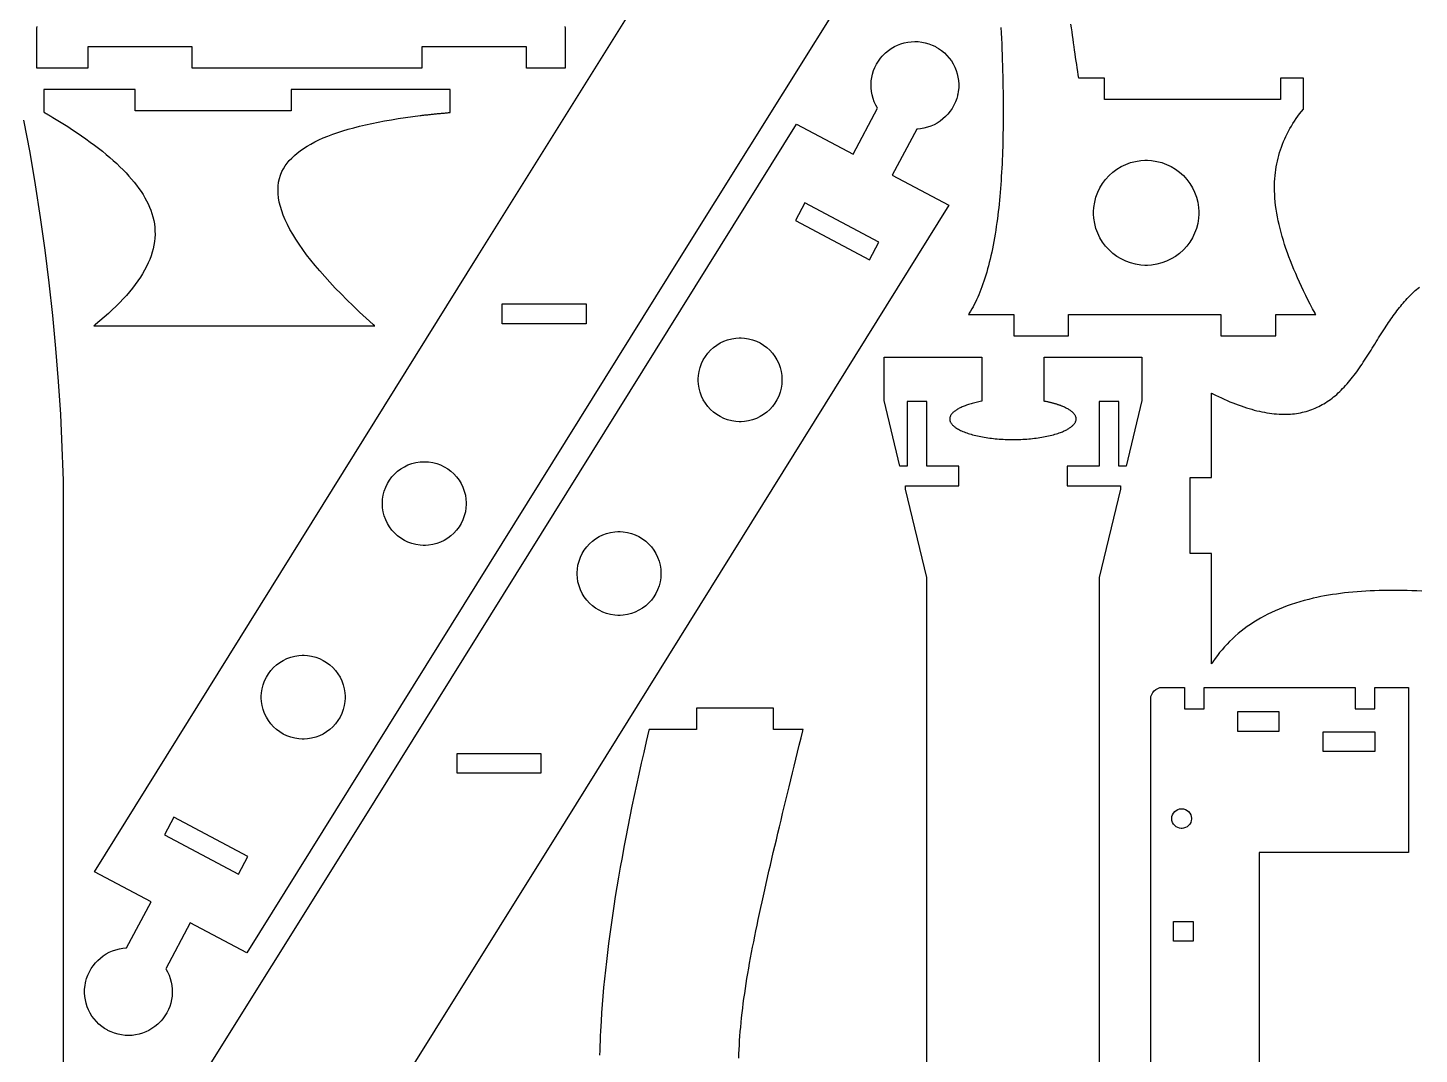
# Model space of a CAD drawing. Extents: x 0 to 673, y 0 to 298.
# Drawn here: x 431.9 to 562.2, y 79.1 to 175.3 of the extents above; entities that cross this region are included whole.
import ezdxf

# ---------------------------------------------------------------- set-up
doc = ezdxf.new("R2010")
doc.units = 0
doc.layers.get('0').update_dxf_attribs({"linetype": 'CONTINUOUS'})

msp = doc.modelspace()

# ---------------------------------------------------------------- linework, layer by layer
at = {"color": 0}
for points in [[(518.4, 194.424), (493.074, 153.894), (452.408, 88.5961), (447.104, 91.415), (444.813, 87.104), (444.858, 87.03), (444.982, 86.8031), (445.122, 86.4931), (445.236, 86.1761), (445.324, 85.8521), (445.383, 85.525), (445.417, 85.1961), (445.424, 84.8661), (445.403, 84.5371), (445.357, 84.2101), (445.285, 83.8881), (445.186, 83.5721), (445.063, 83.264), (444.914, 82.964), (444.739, 82.6761), (444.537, 82.4011), (444.372, 82.2021), (444.313, 82.139), (444.254, 82.0761), (444.067, 81.8981), (443.804, 81.6803), (443.528, 81.4872), (443.239, 81.3189), (442.939, 81.1754), (442.629, 81.0572), (442.313, 80.9646), (441.99, 80.8975), (441.662, 80.8567), (441.333, 80.8421), (441.003, 80.854), (440.672, 80.8929), (440.346, 80.9589), (440.021, 81.0522), (439.703, 81.1731), (439.467, 81.2818), (439.39, 81.3222), (439.315, 81.3629), (439.093, 81.4968), (438.815, 81.6928), (438.556, 81.909), (438.318, 82.144), (438.103, 82.3961), (437.906, 82.6631), (437.733, 82.945), (437.585, 83.239), (437.46, 83.544), (437.358, 83.8581), (437.283, 84.1811), (437.235, 84.51), (437.213, 84.844), (437.218, 85.1811), (437.251, 85.5201), (437.296, 85.775), (437.333, 85.9431), (437.404, 86.1921), (437.521, 86.5121), (437.661, 86.8181), (437.828, 87.1101), (438.013, 87.385), (438.221, 87.6431), (438.446, 87.8831), (438.69, 88.104), (438.953, 88.305), (439.229, 88.484), (439.521, 88.6411), (439.825, 88.774), (440.142, 88.8831), (440.468, 88.966), (440.804, 89.0221), (441.063, 89.0471), (441.149, 89.0511), (443.439, 93.3621), (438.147, 96.174), (474.079, 153.971), (504.704, 202.982)], [(482.206, 175.438), (482.231, 175.278), (482.238, 175.157), (482.238, 171.515), (478.617, 171.515), (478.617, 173.515), (468.817, 173.515), (468.817, 171.515), (447.303, 171.515), (447.303, 173.515), (437.503, 173.515), (437.503, 171.515), (432.726, 171.515), (432.726, 175.157), (432.737, 175.278), (432.76, 175.438)], [(523.064, 175.337), (523.088, 174.828), (523.11, 174.318), (523.132, 173.808), (523.151, 173.3), (523.171, 172.792), (523.189, 172.285), (523.206, 171.779), (523.219, 171.275), (523.233, 170.774), (523.244, 170.272), (523.254, 169.774), (523.261, 169.278), (523.267, 168.837), (523.271, 168.4), (523.274, 167.964), (523.274, 167.532), (523.274, 167.101), (523.271, 166.674), (523.267, 166.247), (523.262, 165.825), (523.256, 165.406), (523.247, 164.989), (523.238, 164.575), (523.226, 164.164), (523.213, 163.757), (523.199, 163.353), (523.182, 162.951), (523.164, 162.554), (523.144, 162.16), (523.124, 161.769), (523.1, 161.383), (523.075, 161), (523.049, 160.622), (523.019, 160.247), (522.99, 159.876), (522.958, 159.51), (522.924, 159.147), (522.889, 158.79), (522.851, 158.436), (522.813, 158.087), (522.771, 157.744), (522.728, 157.404), (522.683, 157.071), (522.631, 156.699), (522.576, 156.332), (522.518, 155.972), (522.458, 155.618), (522.396, 155.271), (522.332, 154.929), (522.265, 154.593), (522.196, 154.263), (522.125, 153.939), (522.051, 153.622), (521.975, 153.311), (521.897, 153.006), (521.817, 152.706), (521.733, 152.413), (521.649, 152.125), (521.56, 151.844), (521.471, 151.569), (521.379, 151.301), (521.285, 151.039), (521.188, 150.782), (521.089, 150.532), (520.988, 150.288), (520.885, 150.05), (520.779, 149.818), (520.671, 149.592), (520.561, 149.374), (520.449, 149.16), (520.335, 148.953), (520.217, 148.751), (520.099, 148.558), (520.026, 148.443), (520.026, 148.443), (524.256, 148.443), (524.256, 146.443), (529.406, 146.443), (529.406, 148.443), (543.678, 148.443), (543.678, 146.443), (548.828, 146.443), (548.828, 148.443), (552.551, 148.443), (552.546, 148.454), (552.544, 148.457), (552.542, 148.461), (552.533, 148.476), (552.532, 148.479), (552.519, 148.501), (552.518, 148.506), (552.508, 148.524), (552.506, 148.528), (552.496, 148.546), (552.494, 148.55), (552.49, 148.557), (552.264, 148.978), (552.044, 149.397), (551.831, 149.814), (551.622, 150.229), (551.421, 150.64), (551.225, 151.05), (551.036, 151.457), (550.854, 151.861), (550.678, 152.263), (550.508, 152.663), (550.346, 153.058), (550.192, 153.451), (550.043, 153.842), (549.901, 154.231), (549.768, 154.615), (549.642, 154.997), (549.522, 155.376), (549.411, 155.751), (549.307, 156.125), (549.21, 156.494), (549.122, 156.861), (549.042, 157.225), (548.969, 157.585), (548.906, 157.942), (548.849, 158.296), (548.801, 158.646), (548.762, 158.993), (548.732, 159.336), (548.71, 159.676), (548.697, 160.013), (548.693, 160.306), (548.696, 160.597), (548.706, 160.885), (548.722, 161.169), (548.744, 161.453), (548.775, 161.732), (548.813, 162.01), (548.856, 162.283), (548.906, 162.556), (548.963, 162.825), (549.025, 163.092), (549.096, 163.356), (549.172, 163.617), (549.254, 163.876), (549.343, 164.133), (549.438, 164.388), (549.539, 164.639), (549.647, 164.888), (549.76, 165.135), (549.881, 165.379), (550.006, 165.622), (550.137, 165.861), (550.275, 166.099), (550.418, 166.335), (550.568, 166.568), (550.722, 166.799), (550.883, 167.026), (551.05, 167.253), (551.222, 167.478), (551.4, 167.7), (551.4, 167.7), (551.4, 167.701), (551.401, 167.701), (551.401, 167.703), (551.403, 167.703), (551.403, 167.704), (551.403, 167.704), (551.404, 167.706), (551.404, 167.706), (551.406, 167.707), (551.406, 167.707), (551.407, 167.708), (551.407, 167.71), (551.408, 167.71), (551.408, 167.711), (551.41, 167.712), (551.411, 167.714), (551.411, 167.715), (551.412, 167.715), (551.414, 167.718), (551.414, 167.718), (551.415, 167.719), (551.415, 167.719), (551.417, 167.721), (551.417, 170.593), (549.267, 170.593), (549.267, 168.593), (532.751, 168.593), (532.751, 170.593), (530.35, 170.593), (530.303, 170.907), (530.256, 171.225), (530.208, 171.546), (530.161, 171.871), (530.113, 172.199), (530.064, 172.529), (530.017, 172.864), (529.967, 173.203), (529.918, 173.544), (529.869, 173.889), (529.819, 174.237), (529.771, 174.589), (529.722, 174.943), (529.674, 175.301), (529.624, 175.663)], [(437.922, 60.4444), (463.249, 100.975), (503.914, 166.274), (509.218, 163.454), (511.51, 167.765), (511.464, 167.839), (511.34, 168.065), (511.2, 168.376), (511.086, 168.693), (510.999, 169.017), (510.939, 169.343), (510.906, 169.672), (510.899, 170.003), (510.919, 170.332), (510.965, 170.658), (511.037, 170.981), (511.136, 171.296), (511.26, 171.606), (511.408, 171.904), (511.583, 172.192), (511.785, 172.468), (511.95, 172.667), (512.01, 172.729), (512.068, 172.792), (512.256, 172.971), (512.518, 173.188), (512.794, 173.381), (513.083, 173.55), (513.383, 173.693), (513.693, 173.811), (514.01, 173.904), (514.332, 173.971), (514.66, 174.011), (514.989, 174.026), (515.319, 174.014), (515.65, 173.975), (515.978, 173.91), (516.301, 173.817), (516.621, 173.696), (516.856, 173.586), (516.932, 173.546), (517.007, 173.506), (517.229, 173.372), (517.507, 173.175), (517.767, 172.96), (518.004, 172.725), (518.221, 172.472), (518.417, 172.206), (518.589, 171.924), (518.738, 171.629), (518.863, 171.325), (518.964, 171.01), (519.039, 170.688), (519.088, 170.358), (519.11, 170.025), (519.104, 169.688), (519.071, 169.349), (519.028, 169.094), (519.008, 169.01), (518.989, 168.926), (518.918, 168.676), (518.801, 168.357), (518.661, 168.05), (518.496, 167.76), (518.31, 167.483), (518.103, 167.225), (517.876, 166.985), (517.632, 166.764), (517.369, 166.564), (517.093, 166.385), (516.801, 166.228), (516.497, 166.094), (516.181, 165.986), (515.854, 165.903), (515.518, 165.846), (515.26, 165.821), (515.174, 165.818), (512.883, 161.507), (518.175, 158.694), (482.243, 100.898), (451.618, 51.8863)], [(431.499, 166.654), (432.067, 163.622), (432.589, 160.579), (433.065, 157.529), (433.493, 154.471), (433.876, 151.403), (434.213, 148.329), (434.501, 145.247), (434.744, 142.161), (434.94, 139.068), (435.089, 135.968), (435.169, 133.643), (435.19, 132.865), (435.213, 124.775), (435.213, 61.1106), (429.213, 61.1106)], [(562.492, 122.497), (562.031, 122.519), (561.574, 122.537), (561.119, 122.551), (560.671, 122.561), (560.226, 122.567), (559.787, 122.569), (559.35, 122.568), (558.919, 122.562), (558.493, 122.553), (558.071, 122.539), (557.653, 122.521), (557.24, 122.5), (556.832, 122.473), (556.431, 122.443), (556.031, 122.41), (555.637, 122.371), (555.249, 122.328), (554.864, 122.282), (554.488, 122.23), (554.113, 122.175), (553.743, 122.116), (553.381, 122.051), (553.024, 121.983), (552.669, 121.91), (552.324, 121.833), (551.894, 121.729), (551.474, 121.619), (551.063, 121.503), (550.657, 121.38), (550.262, 121.251), (549.874, 121.114), (549.493, 120.971), (549.124, 120.821), (548.758, 120.666), (548.401, 120.502), (548.056, 120.333), (547.714, 120.157), (547.382, 119.973), (547.057, 119.785), (546.742, 119.589), (546.433, 119.386), (546.132, 119.178), (545.839, 118.961), (545.556, 118.741), (545.278, 118.514), (545.008, 118.278), (544.746, 118.038), (544.492, 117.791), (544.246, 117.537), (544.007, 117.278), (543.776, 117.011), (543.553, 116.739), (543.338, 116.46), (543.131, 116.175), (542.931, 115.883), (542.925, 115.876), (542.921, 115.869), (542.917, 115.861), (542.912, 115.855), (542.907, 115.85), (542.901, 115.843), (542.894, 115.829), (542.887, 115.821), (542.883, 115.815), (542.881, 115.807), (542.869, 115.794), (542.863, 115.78), (542.856, 115.773), (542.849, 115.76), (542.842, 115.752), (542.833, 115.739), (542.831, 115.732), (542.824, 115.726), (542.815, 115.711), (542.81, 115.705), (542.801, 115.692), (542.792, 115.678), (542.792, 126.016), (540.792, 126.016), (540.792, 133.166), (542.792, 133.166), (542.792, 141.064), (542.796, 141.061), (542.799, 141.061), (542.803, 141.06), (542.807, 141.06), (542.814, 141.054), (542.817, 141.053), (542.821, 141.05), (542.828, 141.047), (542.832, 141.043), (542.839, 141.042), (542.844, 141.039), (542.846, 141.036), (542.857, 141.032), (542.863, 141.029), (542.864, 141.028), (542.868, 141.025), (542.874, 141.025), (542.875, 141.022), (542.887, 141.018), (542.89, 141.017), (542.901, 141.01), (543.176, 140.872), (543.449, 140.742), (543.719, 140.614), (543.989, 140.492), (544.256, 140.375), (544.519, 140.261), (544.782, 140.154), (545.042, 140.053), (545.299, 139.954), (545.556, 139.864), (545.808, 139.775), (546.058, 139.693), (546.307, 139.618), (546.556, 139.546), (546.799, 139.479), (547.042, 139.418), (547.281, 139.361), (547.519, 139.31), (547.753, 139.264), (547.988, 139.224), (548.217, 139.186), (548.444, 139.157), (548.671, 139.132), (548.894, 139.111), (549.117, 139.096), (549.335, 139.086), (549.551, 139.082), (549.767, 139.085), (549.978, 139.089), (550.188, 139.1), (550.381, 139.117), (550.568, 139.136), (550.756, 139.161), (550.939, 139.189), (551.121, 139.225), (551.301, 139.264), (551.481, 139.307), (551.657, 139.354), (551.832, 139.407), (552.006, 139.461), (552.175, 139.522), (552.344, 139.589), (552.512, 139.66), (552.676, 139.735), (552.839, 139.811), (553, 139.896), (553.16, 139.982), (553.318, 140.074), (553.474, 140.168), (553.628, 140.268), (553.781, 140.372), (553.932, 140.479), (554.081, 140.592), (554.228, 140.707), (554.374, 140.825), (554.519, 140.95), (554.66, 141.078), (554.801, 141.21), (554.942, 141.343), (555.078, 141.482), (555.217, 141.625), (555.351, 141.772), (555.488, 141.925), (555.619, 142.079), (555.751, 142.239), (555.883, 142.4), (556.012, 142.567), (556.142, 142.735), (556.269, 142.904), (556.396, 143.075), (556.521, 143.251), (556.646, 143.429), (556.769, 143.61), (556.892, 143.789), (557.014, 143.972), (557.137, 144.157), (557.257, 144.342), (557.378, 144.529), (557.499, 144.717), (557.618, 144.904), (557.738, 145.096), (557.856, 145.286), (557.975, 145.475), (558.094, 145.667), (558.213, 145.86), (558.332, 146.047), (558.451, 146.239), (558.571, 146.429), (558.692, 146.618), (558.81, 146.81), (558.931, 146.996), (559.051, 147.185), (559.16, 147.35), (559.269, 147.517), (559.378, 147.679), (559.488, 147.842), (559.599, 148.003), (559.713, 148.161), (559.824, 148.318), (559.938, 148.475), (560.05, 148.629), (560.167, 148.782), (560.281, 148.932), (560.399, 149.079), (560.514, 149.225), (560.633, 149.368), (560.753, 149.511), (560.874, 149.65), (560.994, 149.786), (561.117, 149.921), (561.24, 150.053), (561.365, 150.182), (561.49, 150.31), (561.618, 150.432), (561.746, 150.553), (561.876, 150.671), (562.007, 150.785), (562.139, 150.897), (562.274, 151.004)], [(516.115, 44.8467), (516.115, 123.785), (514.115, 132.072), (514.115, 132.361), (519.115, 132.361), (519.115, 134.21), (516.115, 134.21), (516.115, 140.293), (514.265, 140.293), (514.265, 134.21), (513.6, 134.21), (512.115, 140.358), (512.115, 144.443), (521.265, 144.443), (521.265, 140.306), (521.131, 140.279), (521, 140.253), (520.869, 140.224), (520.744, 140.194), (520.619, 140.164), (520.497, 140.132), (520.379, 140.1), (520.261, 140.065), (520.147, 140.031), (520.036, 139.996), (519.926, 139.96), (519.822, 139.922), (519.718, 139.883), (519.619, 139.844), (519.522, 139.804), (519.426, 139.764), (519.338, 139.724), (519.25, 139.682), (519.165, 139.639), (519.086, 139.596), (519.008, 139.553), (518.933, 139.508), (518.865, 139.464), (518.797, 139.418), (518.736, 139.374), (518.676, 139.328), (518.622, 139.282), (518.572, 139.235), (518.525, 139.188), (518.482, 139.142), (518.443, 139.094), (518.408, 139.049), (518.379, 139.004), (518.351, 138.96), (518.329, 138.915), (518.308, 138.87), (518.294, 138.826), (518.279, 138.781), (518.269, 138.736), (518.265, 138.691), (518.261, 138.647), (518.261, 138.602), (518.265, 138.558), (518.272, 138.513), (518.283, 138.468), (518.297, 138.424), (518.315, 138.38), (518.336, 138.336), (518.358, 138.291), (518.386, 138.247), (518.418, 138.203), (518.451, 138.16), (518.49, 138.116), (518.531, 138.072), (518.576, 138.029), (518.625, 137.985), (518.676, 137.942), (518.729, 137.899), (518.787, 137.856), (518.85, 137.813), (518.915, 137.771), (518.983, 137.729), (519.076, 137.676), (519.172, 137.624), (519.276, 137.573), (519.383, 137.523), (519.494, 137.475), (519.613, 137.427), (519.733, 137.381), (519.861, 137.335), (519.99, 137.291), (520.126, 137.249), (520.265, 137.207), (520.406, 137.167), (520.551, 137.129), (520.701, 137.092), (520.854, 137.056), (521.011, 137.022), (521.169, 136.99), (521.333, 136.959), (521.497, 136.929), (521.665, 136.902), (521.836, 136.876), (522.008, 136.851), (522.182, 136.829), (522.358, 136.808), (522.536, 136.79), (522.715, 136.773), (522.897, 136.758), (523.081, 136.746), (523.265, 136.735), (523.45, 136.726), (523.636, 136.719), (523.822, 136.715), (524.008, 136.712), (524.194, 136.711), (524.379, 136.713), (524.565, 136.716), (524.751, 136.722), (524.936, 136.729), (525.122, 136.738), (525.304, 136.749), (525.488, 136.762), (525.668, 136.777), (525.847, 136.793), (526.026, 136.811), (526.201, 136.831), (526.376, 136.853), (526.55, 136.877), (526.719, 136.902), (526.886, 136.929), (527.051, 136.958), (527.215, 136.988), (527.372, 137.02), (527.529, 137.053), (527.683, 137.089), (527.833, 137.125), (527.979, 137.163), (528.119, 137.203), (528.258, 137.244), (528.393, 137.287), (528.522, 137.331), (528.647, 137.377), (528.738, 137.412), (528.826, 137.448), (528.911, 137.484), (528.994, 137.522), (529.076, 137.559), (529.151, 137.598), (529.226, 137.636), (529.3, 137.676), (529.368, 137.716), (529.433, 137.756), (529.497, 137.796), (529.557, 137.838), (529.613, 137.879), (529.668, 137.921), (529.719, 137.962), (529.765, 138.005), (529.811, 138.047), (529.854, 138.089), (529.893, 138.132), (529.929, 138.175), (529.961, 138.218), (529.99, 138.261), (530.018, 138.303), (530.04, 138.346), (530.061, 138.389), (530.079, 138.432), (530.09, 138.474), (530.101, 138.517), (530.108, 138.559), (530.113, 138.601), (530.115, 138.642), (530.113, 138.683), (530.108, 138.724), (530.1, 138.766), (530.088, 138.807), (530.075, 138.849), (530.058, 138.89), (530.036, 138.933), (530.015, 138.975), (529.988, 139.017), (529.958, 139.058), (529.926, 139.1), (529.893, 139.142), (529.854, 139.183), (529.815, 139.224), (529.772, 139.265), (529.725, 139.307), (529.676, 139.347), (529.622, 139.388), (529.569, 139.428), (529.511, 139.468), (529.451, 139.507), (529.387, 139.547), (529.319, 139.585), (529.251, 139.624), (529.179, 139.661), (529.104, 139.699), (529.026, 139.736), (528.947, 139.772), (528.863, 139.808), (528.815, 139.828), (528.768, 139.849), (528.718, 139.868), (528.665, 139.888), (528.615, 139.906), (528.563, 139.925), (528.511, 139.943), (528.458, 139.962), (528.404, 139.981), (528.347, 139.999), (528.293, 140.017), (528.238, 140.033), (528.179, 140.051), (528.122, 140.068), (528.063, 140.085), (528.004, 140.101), (527.944, 140.118), (527.883, 140.133), (527.822, 140.15), (527.762, 140.165), (527.7, 140.181), (527.636, 140.196), (527.575, 140.21), (527.508, 140.225), (527.444, 140.239), (527.379, 140.253), (527.315, 140.267), (527.247, 140.279), (527.182, 140.293), (527.115, 140.306), (527.115, 140.306), (527.115, 144.443), (536.265, 144.443), (536.265, 140.358), (534.781, 134.21), (534.115, 134.21), (534.115, 140.293), (532.265, 140.293), (532.265, 134.21), (529.265, 134.21), (529.265, 132.361), (534.265, 132.361), (534.265, 132.072), (532.265, 123.785), (532.265, 44.8467)], [(537.1, 41.9986), (537.1, 112.451), (537.122, 112.613), (537.185, 112.815), (537.283, 112.998), (537.415, 113.158), (537.574, 113.288), (537.757, 113.387), (537.958, 113.451), (538.121, 113.472), (540.247, 113.472), (540.247, 113.472), (540.247, 111.472), (542.097, 111.472), (542.097, 113.472), (556.247, 113.472), (556.247, 111.472), (558.097, 111.472), (558.097, 113.472), (561.247, 113.472), (561.247, 98.0076), (547.247, 98.0076), (547.247, 56.4426)], [(498.51, 78.7286), (498.522, 79.1297), (498.539, 79.5367), (498.557, 79.9476), (498.582, 80.3646), (498.61, 80.7836), (498.646, 81.2076), (498.682, 81.6367), (498.724, 82.0717), (498.767, 82.5087), (498.817, 82.9517), (498.872, 83.3976), (498.928, 83.8507), (498.99, 84.3076), (499.056, 84.7686), (499.124, 85.2357), (499.196, 85.7046), (499.272, 86.1797), (499.353, 86.6607), (499.435, 87.1447), (499.521, 87.6337), (499.61, 88.1288), (499.703, 88.6267), (499.799, 89.1297), (499.899, 89.6376), (500, 90.1507), (500.106, 90.6676), (500.214, 91.1897), (500.328, 91.7297), (500.446, 92.2787), (500.564, 92.8297), (500.685, 93.3857), (500.81, 93.9467), (500.935, 94.5117), (501.064, 95.0797), (501.192, 95.6547), (501.328, 96.2357), (501.46, 96.8188), (501.597, 97.4047), (501.735, 97.9988), (501.878, 98.5967), (502.021, 99.1976), (502.164, 99.8038), (502.31, 100.415), (502.458, 101.03), (502.607, 101.648), (502.76, 102.272), (502.91, 102.9), (503.064, 103.53), (503.217, 104.168), (503.374, 104.809), (503.531, 105.454), (503.689, 106.102), (503.849, 106.755), (504.01, 107.413), (504.171, 108.073), (504.332, 108.74), (504.496, 109.409), (504.496, 109.413), (504.496, 109.418), (504.499, 109.426), (504.499, 109.43), (504.5, 109.434), (504.503, 109.438), (504.503, 109.443), (504.503, 109.451), (504.506, 109.455), (504.507, 109.459), (504.507, 109.463), (504.51, 109.468), (504.51, 109.472), (504.51, 109.476), (504.514, 109.484), (504.514, 109.487), (504.514, 109.491), (504.515, 109.495), (504.517, 109.499), (504.517, 109.508), (504.521, 109.512), (504.521, 109.516), (504.521, 109.52), (504.522, 109.525), (504.524, 109.529), (504.525, 109.533), (501.756, 109.533), (501.756, 111.533), (494.556, 111.533), (494.556, 109.533), (490.092, 109.533), (490.075, 109.455), (489.831, 108.415), (489.592, 107.38), (489.36, 106.358), (489.135, 105.343), (488.917, 104.336), (488.703, 103.337), (488.497, 102.351), (488.297, 101.372), (488.104, 100.401), (487.917, 99.4397), (487.735, 98.4867), (487.564, 97.5436), (487.396, 96.6107), (487.235, 95.6867), (487.082, 94.7717), (486.935, 93.8657), (486.796, 92.9688), (486.66, 92.0826), (486.533, 91.2047), (486.414, 90.3367), (486.3, 89.4786), (486.196, 88.6297), (486.096, 87.7907), (486.003, 86.9617), (485.917, 86.1426), (485.838, 85.3336), (485.767, 84.5338), (485.703, 83.7436), (485.646, 82.9647), (485.596, 82.1938), (485.567, 81.7226), (485.542, 81.2607), (485.521, 80.7976), (485.503, 80.3407), (485.485, 79.8867), (485.471, 79.4367), (485.46, 78.9926)]]:
    msp.add_lwpolyline(points, dxfattribs=at)
for points in [[(471.464, 167.372), (471.464, 169.515), (456.569, 169.515), (456.569, 167.515), (441.957, 167.515), (441.957, 169.515), (433.392, 169.515), (433.392, 167.397), (433.394, 167.396), (433.396, 167.394), (433.399, 167.393), (433.399, 167.393), (433.403, 167.39), (433.404, 167.39), (433.406, 167.39), (433.408, 167.388), (433.41, 167.388), (433.411, 167.386), (433.414, 167.386), (433.414, 167.385), (433.417, 167.383), (433.418, 167.383), (433.421, 167.381), (433.425, 167.378), (433.426, 167.378), (433.428, 167.376), (433.429, 167.376), (433.456, 167.361), (433.483, 167.344), (433.51, 167.329), (433.537, 167.314), (433.592, 167.283), (433.618, 167.267), (433.646, 167.251), (433.672, 167.236), (433.725, 167.204), (433.753, 167.19), (433.806, 167.158), (433.832, 167.143), (433.885, 167.111), (433.912, 167.096), (433.939, 167.081), (433.965, 167.065), (433.992, 167.049), (434.018, 167.033), (434.044, 167.018), (434.071, 167.003), (434.124, 166.972), (434.149, 166.956), (434.176, 166.94), (434.228, 166.91), (434.706, 166.622), (435.171, 166.335), (435.628, 166.047), (436.072, 165.76), (436.507, 165.472), (436.931, 165.183), (437.342, 164.894), (437.743, 164.606), (438.132, 164.317), (438.51, 164.028), (438.876, 163.739), (439.231, 163.45), (439.572, 163.16), (439.903, 162.869), (440.221, 162.579), (440.526, 162.29), (440.818, 162), (441.099, 161.708), (441.367, 161.418), (441.621, 161.128), (441.861, 160.836), (442.089, 160.546), (442.303, 160.254), (442.503, 159.962), (442.69, 159.671), (442.864, 159.379), (443.022, 159.087), (443.167, 158.796), (443.299, 158.503), (443.414, 158.211), (443.515, 157.918), (443.612, 157.589), (443.689, 157.26), (443.749, 156.929), (443.789, 156.599), (443.808, 156.268), (443.811, 155.936), (443.794, 155.604), (443.76, 155.272), (443.706, 154.939), (443.636, 154.606), (443.547, 154.272), (443.44, 153.938), (443.317, 153.603), (443.174, 153.268), (443.015, 152.933), (442.839, 152.597), (442.646, 152.26), (442.436, 151.924), (442.21, 151.586), (441.965, 151.247), (441.706, 150.91), (441.429, 150.571), (441.136, 150.231), (440.828, 149.892), (440.504, 149.55), (440.164, 149.21), (439.808, 148.869), (439.438, 148.526), (439.05, 148.185), (438.649, 147.842), (438.232, 147.499), (438.199, 147.472), (438.194, 147.468), (438.156, 147.436), (438.15, 147.432), (438.144, 147.428), (438.139, 147.424), (438.117, 147.406), (438.111, 147.401), (438.096, 147.388), (438.09, 147.383), (438.074, 147.371), (438.068, 147.365), (464.393, 147.365), (464.387, 147.371), (464.383, 147.375), (464.378, 147.379), (464.374, 147.383), (464.368, 147.388), (464.364, 147.392), (464.358, 147.396), (464.349, 147.406), (464.344, 147.41), (464.34, 147.414), (464.335, 147.418), (464.331, 147.422), (464.325, 147.426), (464.321, 147.431), (464.315, 147.436), (464.311, 147.44), (464.306, 147.444), (464.301, 147.449), (464.296, 147.453), (464.292, 147.457), (464.286, 147.461), (464.276, 147.471), (464.272, 147.475), (464.267, 147.479), (464.262, 147.483), (464.257, 147.487), (464.253, 147.492), (464.247, 147.497), (463.6, 148.085), (462.975, 148.665), (462.374, 149.239), (461.794, 149.804), (461.238, 150.362), (460.704, 150.913), (460.194, 151.456), (459.708, 151.989), (459.247, 152.515), (458.81, 153.033), (458.397, 153.543), (458.008, 154.044), (457.646, 154.536), (457.308, 155.021), (456.997, 155.496), (456.711, 155.961), (456.451, 156.419), (456.218, 156.868), (456.011, 157.307), (455.832, 157.736), (455.679, 158.157), (455.554, 158.568), (455.457, 158.971), (455.387, 159.362), (455.346, 159.744), (455.333, 160.117), (455.35, 160.479), (455.394, 160.832), (455.469, 161.174), (455.574, 161.506), (455.707, 161.828), (455.846, 162.097), (456.007, 162.358), (456.19, 162.615), (456.394, 162.862), (456.619, 163.104), (456.867, 163.34), (457.133, 163.568), (457.422, 163.79), (457.732, 164.004), (458.061, 164.214), (458.411, 164.415), (458.781, 164.611), (459.169, 164.8), (459.579, 164.983), (460.008, 165.16), (460.456, 165.329), (460.924, 165.494), (461.41, 165.653), (461.914, 165.804), (462.438, 165.95), (462.979, 166.09), (463.539, 166.224), (464.117, 166.351), (464.713, 166.474), (465.326, 166.59), (465.957, 166.7), (466.604, 166.806), (467.269, 166.904), (467.951, 166.999), (468.65, 167.086), (468.738, 167.097), (468.826, 167.108), (468.914, 167.118), (469.003, 167.129), (469.092, 167.139), (469.181, 167.149), (469.269, 167.158), (469.36, 167.168), (469.449, 167.179), (469.539, 167.189), (469.629, 167.199), (469.721, 167.208), (469.811, 167.218), (469.903, 167.226), (469.993, 167.236), (470.085, 167.246), (470.176, 167.254), (470.269, 167.264), (470.361, 167.272), (470.454, 167.282), (470.547, 167.29), (470.64, 167.299), (470.733, 167.308), (470.828, 167.317), (470.921, 167.325), (471.015, 167.333), (471.11, 167.342), (471.204, 167.35), (471.3, 167.358), (471.394, 167.367), (471.464, 167.372)], [(531.747, 157.969), (531.747, 158.096), (531.774, 158.474), (531.847, 158.962), (531.969, 159.435), (532.135, 159.888), (532.342, 160.317), (532.589, 160.724), (532.872, 161.103), (533.19, 161.453), (533.54, 161.771), (533.919, 162.054), (534.325, 162.3), (534.756, 162.508), (535.208, 162.674), (535.681, 162.794), (536.169, 162.869), (536.547, 162.894), (536.799, 162.894), (537.176, 162.869), (537.665, 162.794), (538.137, 162.674), (538.589, 162.508), (539.019, 162.3), (539.426, 162.054), (539.806, 161.771), (540.156, 161.453), (540.472, 161.103), (540.757, 160.724), (541.003, 160.317), (541.211, 159.888), (541.376, 159.435), (541.497, 158.962), (541.572, 158.474), (541.597, 158.096), (541.597, 157.844), (541.572, 157.467), (541.497, 156.978), (541.376, 156.506), (541.211, 156.053), (541.003, 155.622), (540.757, 155.217), (540.472, 154.837), (540.156, 154.487), (539.806, 154.169), (539.426, 153.886), (539.019, 153.639), (538.589, 153.432), (538.137, 153.267), (537.665, 153.144), (537.176, 153.071), (536.799, 153.044), (536.547, 153.044), (536.169, 153.071), (535.681, 153.144), (535.208, 153.267), (534.756, 153.432), (534.325, 153.639), (533.919, 153.886), (533.54, 154.169), (533.19, 154.487), (532.872, 154.837), (532.589, 155.217), (532.342, 155.622), (532.135, 156.053), (531.969, 156.506), (531.847, 156.978), (531.774, 157.467), (531.747, 157.844), (531.747, 157.969)], [(510.762, 153.574), (511.631, 155.207), (504.699, 158.892), (503.831, 157.258), (510.762, 153.574)], [(476.35, 149.424), (484.2, 149.424), (484.2, 147.574), (476.35, 147.574), (476.35, 149.424)], [(494.701, 142.311), (494.701, 142.411), (494.722, 142.712), (494.782, 143.101), (494.878, 143.478), (495.01, 143.839), (495.175, 144.182), (495.372, 144.506), (495.599, 144.807), (495.851, 145.086), (496.131, 145.339), (496.432, 145.565), (496.756, 145.763), (497.099, 145.928), (497.46, 146.06), (497.836, 146.156), (498.225, 146.215), (498.526, 146.236), (498.626, 146.236), (498.726, 146.236), (499.028, 146.215), (499.418, 146.156), (499.794, 146.06), (500.154, 145.928), (500.497, 145.763), (500.821, 145.565), (501.124, 145.339), (501.403, 145.086), (501.656, 144.807), (501.882, 144.506), (502.078, 144.182), (502.243, 143.839), (502.375, 143.478), (502.472, 143.101), (502.532, 142.712), (502.551, 142.411), (502.551, 142.311), (502.551, 142.211), (502.532, 141.91), (502.472, 141.519), (502.375, 141.143), (502.243, 140.783), (502.078, 140.44), (501.882, 140.117), (501.656, 139.814), (501.403, 139.536), (501.124, 139.282), (500.821, 139.056), (500.497, 138.86), (500.154, 138.694), (499.794, 138.562), (499.418, 138.466), (499.028, 138.406), (498.726, 138.386), (498.626, 138.386), (498.526, 138.386), (498.225, 138.406), (497.836, 138.466), (497.46, 138.562), (497.099, 138.694), (496.756, 138.86), (496.432, 139.056), (496.131, 139.282), (495.851, 139.536), (495.599, 139.814), (495.372, 140.117), (495.175, 140.44), (495.01, 140.783), (494.878, 141.143), (494.782, 141.519), (494.722, 141.91), (494.701, 142.211), (494.701, 142.311)], [(472.965, 130.712), (472.965, 130.612), (472.946, 130.312), (472.885, 129.921), (472.789, 129.546), (472.657, 129.185), (472.492, 128.842), (472.296, 128.519), (472.071, 128.215), (471.815, 127.937), (471.536, 127.683), (471.235, 127.458), (470.911, 127.262), (470.568, 127.096), (470.207, 126.964), (469.831, 126.867), (469.442, 126.808), (469.14, 126.787), (468.94, 126.787), (468.639, 126.808), (468.249, 126.867), (467.874, 126.964), (467.512, 127.096), (467.171, 127.262), (466.846, 127.458), (466.543, 127.683), (466.265, 127.937), (466.011, 128.215), (465.786, 128.519), (465.589, 128.842), (465.424, 129.185), (465.292, 129.546), (465.196, 129.921), (465.135, 130.312), (465.115, 130.612), (465.115, 130.812), (465.135, 131.114), (465.196, 131.506), (465.292, 131.881), (465.424, 132.24), (465.589, 132.583), (465.786, 132.907), (466.011, 133.21), (466.265, 133.487), (466.543, 133.742), (466.846, 133.967), (467.171, 134.164), (467.512, 134.33), (467.874, 134.462), (468.249, 134.558), (468.639, 134.617), (468.94, 134.637), (469.14, 134.637), (469.442, 134.617), (469.831, 134.558), (470.207, 134.462), (470.568, 134.33), (470.911, 134.164), (471.235, 133.967), (471.536, 133.742), (471.815, 133.487), (472.071, 133.21), (472.296, 132.907), (472.492, 132.583), (472.657, 132.24), (472.789, 131.881), (472.885, 131.506), (472.946, 131.114), (472.965, 130.812), (472.965, 130.712)], [(483.357, 124.156), (483.357, 124.256), (483.378, 124.557), (483.438, 124.947), (483.533, 125.323), (483.665, 125.683), (483.831, 126.026), (484.028, 126.35), (484.254, 126.652), (484.507, 126.931), (484.786, 127.184), (485.088, 127.41), (485.411, 127.607), (485.754, 127.772), (486.115, 127.904), (486.492, 128.001), (486.881, 128.06), (487.182, 128.08), (487.282, 128.08), (487.382, 128.08), (487.683, 128.06), (488.074, 128.001), (488.45, 127.904), (488.81, 127.772), (489.153, 127.607), (489.476, 127.41), (489.779, 127.184), (490.057, 126.931), (490.311, 126.652), (490.537, 126.35), (490.733, 126.026), (490.899, 125.683), (491.031, 125.323), (491.128, 124.947), (491.188, 124.557), (491.207, 124.256), (491.207, 124.156), (491.207, 124.055), (491.188, 123.754), (491.128, 123.364), (491.031, 122.988), (490.899, 122.628), (490.733, 122.285), (490.537, 121.961), (490.311, 121.659), (490.057, 121.38), (489.779, 121.127), (489.476, 120.901), (489.153, 120.704), (488.81, 120.539), (488.45, 120.407), (488.074, 120.31), (487.683, 120.251), (487.382, 120.23), (487.282, 120.23), (487.182, 120.23), (486.881, 120.251), (486.492, 120.31), (486.115, 120.407), (485.754, 120.539), (485.411, 120.704), (485.088, 120.901), (484.786, 121.127), (484.507, 121.38), (484.254, 121.659), (484.028, 121.961), (483.831, 122.285), (483.665, 122.628), (483.533, 122.988), (483.438, 123.364), (483.378, 123.754), (483.357, 124.055), (483.357, 124.156)], [(461.621, 112.558), (461.621, 112.457), (461.6, 112.156), (461.54, 111.767), (461.446, 111.391), (461.313, 111.03), (461.147, 110.687), (460.95, 110.363), (460.725, 110.061), (460.471, 109.782), (460.192, 109.529), (459.89, 109.303), (459.567, 109.106), (459.224, 108.941), (458.863, 108.809), (458.486, 108.713), (458.097, 108.653), (457.796, 108.633), (457.596, 108.633), (457.296, 108.653), (456.904, 108.713), (456.528, 108.809), (456.168, 108.941), (455.825, 109.106), (455.501, 109.303), (455.199, 109.529), (454.921, 109.782), (454.667, 110.061), (454.44, 110.363), (454.246, 110.687), (454.079, 111.03), (453.947, 111.391), (453.85, 111.767), (453.79, 112.156), (453.771, 112.457), (453.771, 112.658), (453.79, 112.959), (453.85, 113.349), (453.947, 113.725), (454.079, 114.086), (454.246, 114.429), (454.44, 114.752), (454.667, 115.055), (454.921, 115.333), (455.199, 115.587), (455.501, 115.813), (455.825, 116.009), (456.168, 116.174), (456.528, 116.306), (456.904, 116.403), (457.296, 116.463), (457.596, 116.483), (457.796, 116.483), (458.097, 116.463), (458.486, 116.403), (458.863, 116.306), (459.224, 116.174), (459.567, 116.009), (459.89, 115.813), (460.192, 115.587), (460.471, 115.333), (460.725, 115.055), (460.95, 114.752), (461.147, 114.429), (461.313, 114.086), (461.446, 113.725), (461.54, 113.349), (461.6, 112.959), (461.621, 112.658), (461.621, 112.558)], [(545.247, 111.201), (549.097, 111.201), (549.097, 109.349), (545.247, 109.349), (545.247, 111.201)], [(553.247, 109.322), (558.097, 109.322), (558.097, 107.472), (553.247, 107.472), (553.247, 109.322)], [(472.122, 107.294), (479.972, 107.294), (479.972, 105.444), (472.122, 105.444), (472.122, 107.294)], [(539.071, 101.18), (539.071, 101.226), (539.089, 101.366), (539.143, 101.54), (539.228, 101.697), (539.342, 101.834), (539.478, 101.947), (539.635, 102.033), (539.808, 102.086), (539.949, 102.105), (540.042, 102.105), (540.182, 102.086), (540.356, 102.033), (540.511, 101.947), (540.65, 101.834), (540.761, 101.697), (540.847, 101.54), (540.901, 101.366), (540.921, 101.226), (540.921, 101.133), (540.901, 100.994), (540.847, 100.82), (540.761, 100.663), (540.65, 100.526), (540.511, 100.413), (540.356, 100.327), (540.182, 100.275), (540.042, 100.255), (539.949, 100.255), (539.808, 100.275), (539.635, 100.327), (539.478, 100.413), (539.342, 100.526), (539.228, 100.663), (539.143, 100.82), (539.089, 100.994), (539.071, 101.133), (539.071, 101.18)], [(445.56, 101.295), (444.692, 99.6611), (451.624, 95.9771), (452.492, 97.6111), (445.56, 101.295)], [(539.228, 91.5226), (541.078, 91.5226), (541.078, 89.6726), (539.228, 89.6726), (539.228, 91.5226)]]:
    msp.add_lwpolyline(points, close=True, dxfattribs=at)

doc.saveas('drawing.dxf')
